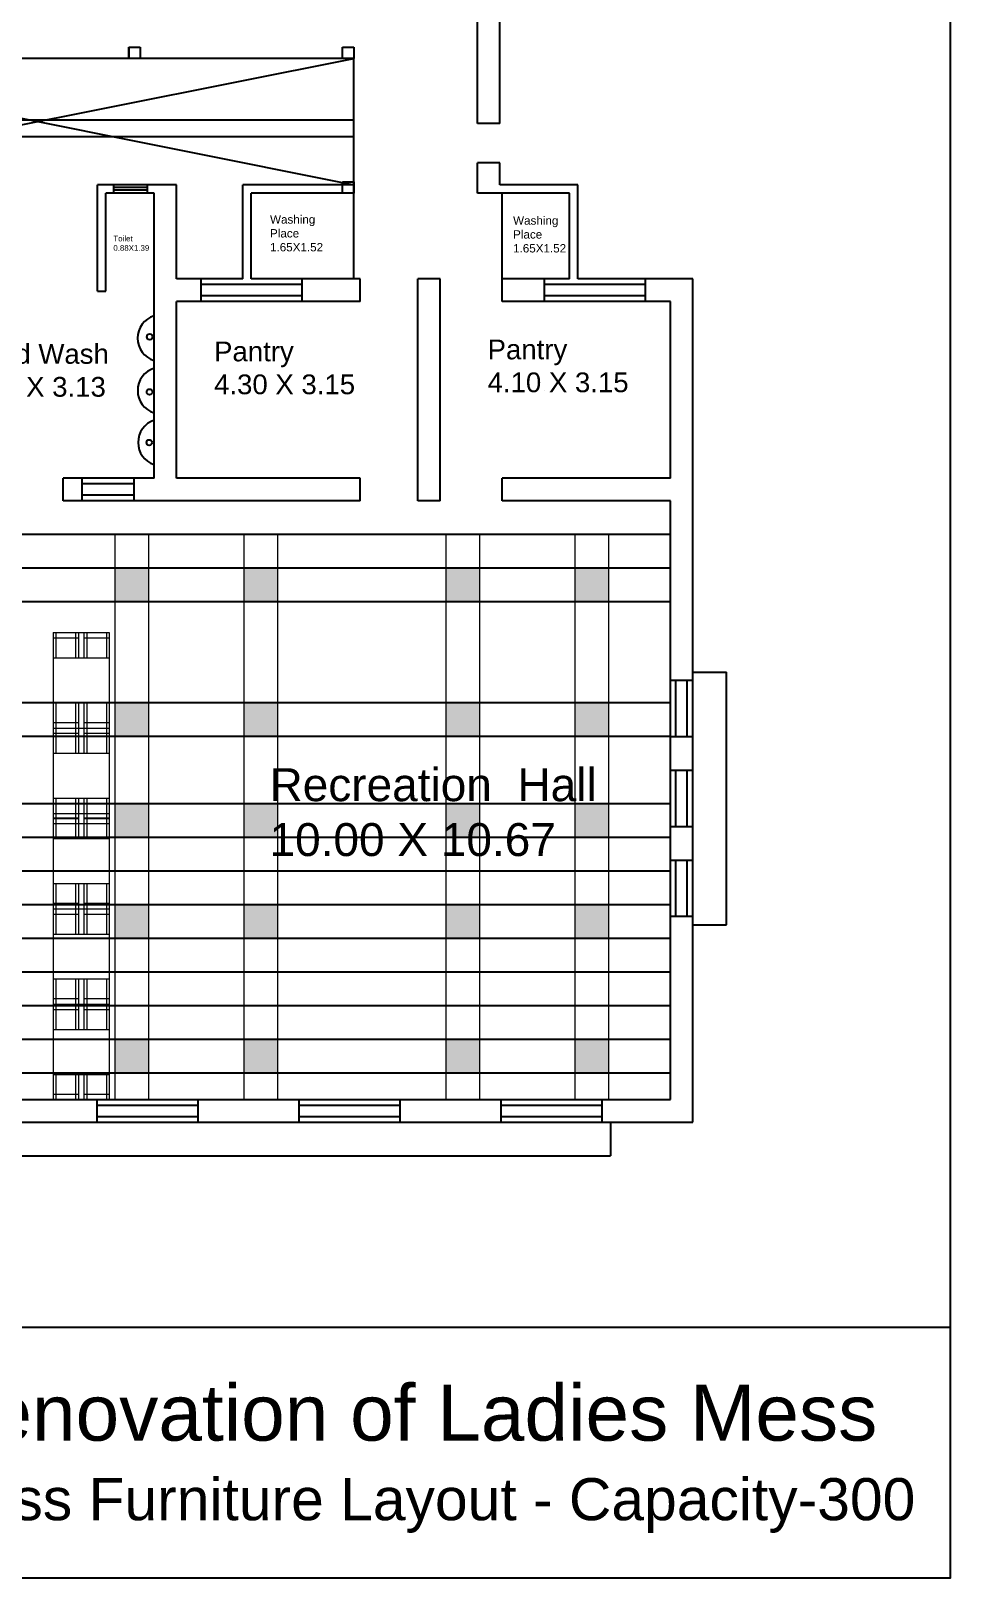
# Model space of a CAD drawing. Header units: inches. Extents: x 101 to 668, y -217 to 99.
# Drawn here: x 407.49 to 423.86, y -46.99 to -19.42 of the extents above; entities that cross this region are included whole.
import ezdxf

# ---------------------------------------------------------------- set-up
doc = ezdxf.new("R2010")
doc.units = ezdxf.units.IN
doc.header["$MEASUREMENT"] = 0
doc.layers.add('FUR', color=1, linetype='Continuous', lineweight=15)
doc.styles.get("Standard").update_dxf_attribs({"font": 'arial.ttf'})

msp = doc.modelspace()

# ---------------------------------------------------------------- hatches: boundary and pattern name
h = msp.add_hatch(color=256)
h.paths.add_polyline_path([(383.39012, -29.59264), (383.99012, -29.59264), (383.99012, -28.99264), (383.39012, -28.99264)])
h.paths.add_polyline_path([(385.69012, -29.59264), (386.29012, -29.59264), (386.29012, -28.99264), (385.69012, -28.99264)])
h.paths.add_polyline_path([(389.29012, -29.59264), (389.89012, -29.59264), (389.89012, -28.99264), (389.29012, -28.99264)])
h.paths.add_polyline_path([(391.59012, -29.59264), (392.19012, -29.59264), (392.19012, -28.99264), (391.59012, -28.99264)])
h.paths.add_polyline_path([(395.19012, -29.59264), (395.79012, -29.59264), (395.79012, -28.99264), (395.19012, -28.99264)])
h.paths.add_polyline_path([(397.49012, -29.59264), (398.09012, -29.59264), (398.09012, -28.99264), (397.49012, -28.99264)])
h.paths.add_polyline_path([(403.08012, -29.59264), (403.68012, -29.59264), (403.68012, -28.99264), (403.08012, -28.99264)])
h.paths.add_polyline_path([(405.38012, -29.59264), (405.98012, -29.59264), (405.98012, -28.99264), (405.38012, -28.99264)])
h.paths.add_polyline_path([(408.98012, -29.59264), (409.58012, -29.59264), (409.58012, -28.99264), (408.98012, -28.99264)])
h.paths.add_polyline_path([(411.88012, -29.59264), (411.88012, -28.99264), (411.28012, -28.99264), (411.28012, -29.59264)])
h.paths.add_polyline_path([(415.48012, -28.99264), (414.88012, -28.99264), (414.88012, -29.59264), (415.48012, -29.59264)])
h.paths.add_polyline_path([(417.18012, -29.59264), (417.78012, -29.59264), (417.78012, -28.99264), (417.18012, -28.99264)])
h = msp.add_hatch(color=256)
h.paths.add_polyline_path([(403.08012, -31.39264), (403.08012, -31.99264), (403.68012, -31.99264), (403.68012, -31.39264)])
h.paths.add_polyline_path([(403.08012, -33.19264), (403.08012, -33.79264), (403.68012, -33.79264), (403.68012, -33.19264)])
h.paths.add_polyline_path([(403.08012, -34.99264), (403.08012, -35.59264), (403.68012, -35.59264), (403.68012, -34.99264)])
h.paths.add_polyline_path([(403.68012, -37.39264), (403.08012, -37.39264), (403.08012, -37.99264), (403.68012, -37.99264)])
h.paths.add_polyline_path([(405.98012, -31.99264), (405.98012, -31.39264), (405.38012, -31.39264), (405.38012, -31.99264)])
h.paths.add_polyline_path([(405.98012, -33.19264), (405.38012, -33.19264), (405.38012, -33.79264), (405.98012, -33.79264)])
h.paths.add_polyline_path([(405.98012, -34.99264), (405.38012, -34.99264), (405.38012, -35.59264), (405.98012, -35.59264)])
h.paths.add_polyline_path([(405.98012, -37.99264), (405.98012, -37.39264), (405.38012, -37.39264), (405.38012, -37.99264)])
h.paths.add_polyline_path([(408.98012, -31.39264), (408.98012, -31.99264), (409.58012, -31.99264), (409.58012, -31.39264)])
h.paths.add_polyline_path([(409.58012, -33.79264), (409.58012, -33.19264), (408.98012, -33.19264), (408.98012, -33.79264)])
h.paths.add_polyline_path([(408.98012, -35.59264), (409.58012, -35.59264), (409.58012, -34.99264), (408.98012, -34.99264)])
h.paths.add_polyline_path([(408.98012, -37.99264), (409.58012, -37.99264), (409.58012, -37.39264), (408.98012, -37.39264)])
h.paths.add_polyline_path([(411.28012, -31.39264), (411.28012, -31.99264), (411.88012, -31.99264), (411.88012, -31.39264)])
h.paths.add_polyline_path([(415.48012, -31.39264), (414.88012, -31.39264), (414.88012, -31.99264), (415.48012, -31.99264)])
h.paths.add_polyline_path([(417.78012, -31.39264), (417.18012, -31.39264), (417.18012, -31.99264), (417.78012, -31.99264)])
h.paths.add_polyline_path([(411.28012, -33.79264), (411.88012, -33.79264), (411.88012, -33.19264), (411.28012, -33.19264)])
h.paths.add_polyline_path([(415.48012, -33.19264), (414.88012, -33.19264), (414.88012, -33.79264), (415.48012, -33.79264)], flags=16)
h.paths.add_polyline_path([(417.78012, -33.79264), (417.78012, -33.19264), (417.18012, -33.19264), (417.18012, -33.79264)])
h.paths.add_polyline_path([(411.28012, -34.99264), (411.28012, -35.59264), (411.88012, -35.59264), (411.88012, -34.99264)])
h.paths.add_polyline_path([(414.88012, -35.59264), (415.48012, -35.59264), (415.48012, -34.99264), (414.88012, -34.99264)])
h.paths.add_polyline_path([(417.18012, -35.59264), (417.78012, -35.59264), (417.78012, -34.99264), (417.18012, -34.99264)])
h.paths.add_polyline_path([(411.28012, -37.99264), (411.88012, -37.99264), (411.88012, -37.39264), (411.28012, -37.39264)])
h.paths.add_polyline_path([(414.88012, -37.99264), (415.48012, -37.99264), (415.48012, -37.39264), (414.88012, -37.39264)])
h.paths.add_polyline_path([(417.18012, -37.39264), (417.18012, -37.99264), (417.78012, -37.99264), (417.78012, -37.39264)])
h.paths.add_polyline_path([(411.59008, -32.41167), (417.59119, -32.41167), (417.59119, -34.2816), (411.59008, -34.2816)], flags=9)

# ---------------------------------------------------------------- linework, layer by layer
for p, q in [((415.44012, -21.07264), (415.44012, -18.07264)), ((415.84012, -21.07264), (415.84012, -18.07264)), ((409.23012, -19.71264), (409.23012, -19.91264)), ((409.23012, -19.91264), (409.23012, -19.71264)), ((409.23012, -19.71264), (409.43012, -19.71264)), ((409.43012, -19.71264), (409.43012, -19.91264)), ((413.04012, -19.91264), (413.04012, -19.71264)), ((413.04012, -19.71264), (413.24012, -19.71264)), ((413.24012, -19.71264), (413.24012, -19.91264)), ((413.24012, -19.91264), (401.99012, -19.91264)), ((401.99012, -19.91264), (413.24012, -22.16264)), ((401.99012, -22.16264), (413.24012, -19.91264)), ((409.43012, -19.91264), (409.23012, -19.91264)), ((413.24012, -19.91264), (413.04012, -19.91264)), ((413.24012, -23.84264), (413.24012, -19.91264)), ((413.24012, -21.01264), (401.99012, -21.01264)), ((415.84012, -21.07264), (415.44012, -21.07264)), ((413.24012, -21.31264), (401.99012, -21.31264)), ((415.84012, -21.77264), (415.44012, -21.77264)), ((415.44012, -22.31264), (415.44012, -21.77264)), ((415.84012, -22.16264), (415.84012, -21.77264)), ((410.08012, -22.16264), (408.67012, -22.16264)), ((408.67012, -24.06264), (408.67012, -22.16264)), ((409.68012, -22.31264), (408.82012, -22.31264)), ((408.82012, -24.06264), (408.82012, -22.31264)), ((408.96095, -22.31264), (408.96095, -22.16264)), ((409.56095, -22.21264), (408.96095, -22.21264)), ((409.56095, -22.26264), (408.96095, -22.26264)), ((409.56095, -22.31264), (409.56095, -22.16264)), ((409.68012, -27.39264), (409.68012, -22.31264)), ((410.08012, -23.84264), (410.08012, -22.16264)), ((413.24012, -22.16264), (411.26012, -22.16264)), ((411.26012, -23.84264), (411.26012, -22.16264)), ((413.24012, -22.31264), (411.41012, -22.31264)), ((411.41012, -23.84264), (411.41012, -22.31264)), ((413.04012, -22.31264), (413.04012, -22.11264)), ((413.04012, -22.11264), (413.24012, -22.11264)), ((413.24012, -22.31264), (413.04012, -22.31264)), ((413.24012, -22.11264), (413.24012, -22.31264)), ((417.08012, -22.31264), (415.44012, -22.31264)), ((417.23012, -22.16264), (415.84012, -22.16264)), ((415.88012, -24.24264), (415.88012, -22.31264)), ((417.08012, -23.84264), (417.08012, -22.31264)), ((417.23012, -23.84264), (417.23012, -22.16264)), ((409.68012, -27.39264), (409.68012, -23.84264)), ((411.26012, -23.84264), (410.08012, -23.84264)), ((410.51444, -23.84264), (410.51444, -24.24264)), ((411.41012, -23.94264), (410.51444, -23.94264)), ((413.35012, -23.84264), (411.41012, -23.84264)), ((412.31444, -23.94264), (411.41012, -23.94264)), ((412.31444, -23.84264), (412.31444, -24.24264)), ((413.35012, -24.24264), (413.35012, -23.84264)), ((414.38012, -27.79264), (414.38012, -23.84264)), ((414.78012, -23.84264), (414.38012, -23.84264)), ((414.78012, -27.79264), (414.78012, -23.84264)), ((417.08012, -23.84264), (415.88012, -23.84264)), ((416.63294, -23.84264), (416.63294, -24.24264)), ((417.08012, -23.94264), (416.63294, -23.94264)), ((418.43294, -23.94264), (417.08012, -23.94264)), ((419.28012, -23.84264), (417.23012, -23.84264)), ((418.43294, -23.84264), (418.43294, -24.24264)), ((419.28012, -38.86264), (419.28012, -23.84264)), ((408.67012, -24.06264), (408.82012, -24.06264)), ((410.08012, -27.39264), (410.08012, -24.24264)), ((413.35012, -24.24264), (410.08012, -24.24264)), ((412.31444, -24.14264), (410.51444, -24.14264)), ((418.88012, -24.24264), (415.88012, -24.24264)), ((418.43294, -24.14264), (416.63294, -24.14264)), ((418.88012, -27.39264), (418.88012, -24.24264)), ((416.63294, -25.82477), (416.63294, -25.82477)), ((408.06012, -27.79264), (408.06012, -27.39264)), ((409.68012, -27.39264), (408.06012, -27.39264)), ((408.39789, -27.79264), (408.39789, -27.39264)), ((409.32789, -27.49264), (408.39789, -27.49264)), ((409.32789, -27.79264), (409.32789, -27.39264)), ((413.35012, -27.39264), (410.08012, -27.39264)), ((413.35012, -27.79264), (413.35012, -27.39264)), ((415.88012, -27.79264), (415.88012, -27.39264)), ((418.88012, -27.39264), (415.88012, -27.39264)), ((413.35012, -27.79264), (408.06012, -27.79264)), ((409.32789, -27.69264), (408.39789, -27.69264)), ((414.78012, -27.79264), (414.38012, -27.79264)), ((418.88012, -27.79264), (415.88012, -27.79264)), ((418.88012, -38.46264), (418.88012, -27.79264)), ((418.88012, -28.39264), (382.29012, -28.39264)), ((418.88012, -28.99264), (382.29012, -28.99264)), ((418.88012, -29.59264), (382.29012, -29.59264)), ((419.28012, -30.84563), (419.88012, -30.84563)), ((419.88012, -35.34563), (419.88012, -30.84563)), ((419.28012, -30.99563), (418.88012, -30.99563)), ((418.98012, -31.99563), (418.98012, -30.99563)), ((419.18012, -31.99563), (419.18012, -30.99563)), ((418.88012, -31.39264), (382.29012, -31.39264)), ((418.88012, -31.99264), (382.29012, -31.99264)), ((418.88012, -31.99563), (419.28012, -31.99563)), ((418.88012, -32.59563), (419.28012, -32.59563)), ((418.98012, -33.59563), (418.98012, -32.59563)), ((419.18012, -33.59563), (419.18012, -32.59563)), ((418.88012, -33.19264), (382.29012, -33.19264)), ((418.88012, -33.59563), (419.28012, -33.59563)), ((418.88012, -33.79264), (382.29012, -33.79264)), ((418.88012, -34.39264), (382.29012, -34.39264)), ((418.88012, -34.19563), (419.28012, -34.19563)), ((418.98012, -35.19563), (418.98012, -34.19563)), ((419.18012, -35.19563), (419.18012, -34.19563)), ((418.88012, -34.99264), (382.29012, -34.99264)), ((418.88012, -35.19563), (419.28012, -35.19563)), ((419.28012, -35.34563), (419.88012, -35.34563)), ((418.88012, -35.59264), (382.29012, -35.59264)), ((418.88012, -36.19264), (382.29012, -36.19264)), ((418.88012, -36.79264), (382.29012, -36.79264)), ((418.88012, -37.39264), (382.29012, -37.39264)), ((418.88012, -37.99264), (382.29012, -37.99264)), ((401.33512, -38.46264), (418.88012, -38.46264)), ((408.66012, -38.46264), (408.66012, -38.86264)), ((408.66012, -38.46264), (408.66012, -38.86264)), ((408.66012, -38.56264), (410.46012, -38.56264)), ((410.46012, -38.46264), (410.46012, -38.86264)), ((412.26012, -38.46264), (412.26012, -38.86264)), ((412.26012, -38.46264), (412.26012, -38.86264)), ((412.26012, -38.56264), (414.06012, -38.56264)), ((414.06012, -38.46264), (414.06012, -38.86264)), ((415.86012, -38.46264), (415.86012, -38.86264)), ((415.86012, -38.46264), (415.86012, -38.86264)), ((415.86012, -38.56264), (417.66012, -38.56264)), ((417.66012, -38.46264), (417.66012, -38.86264)), ((408.66012, -38.76264), (410.46012, -38.76264)), ((412.26012, -38.76264), (414.06012, -38.76264)), ((415.86012, -38.76264), (417.66012, -38.76264)), ((403.26012, -38.86264), (419.28012, -38.86264)), ((417.81012, -38.86264), (417.81012, -39.46264)), ((404.91012, -39.46264), (417.81012, -39.46264)), ((404.89297, -42.51697), (423.86391, -42.51697))]:
    msp.add_line(p, q)
msp.add_lwpolyline([(376.35939, -9.31179), (423.86391, -9.31179), (423.86391, -46.98508), (376.35939, -46.98508)], close=True)
for centre in [(409.60144, -24.87373), (409.59879, -25.85522), (409.59471, -26.75658)]:
    msp.add_circle(centre, 0.051)
for centre, start, end in [((409.80089, -24.89657), 106.899334, 253.100666), ((409.80321, -25.83059), 107.234638, 252.765362), ((409.80999, -26.75449), 108.215556, 251.784444)]:
    msp.add_arc(centre, 0.41545, start, end)
at = {"layer": 'FUR', "lineweight": 20}
for p, q in [((408.98012, -28.39264), (408.98012, -38.46264)), ((409.58012, -28.39264), (409.58012, -38.46264)), ((411.28012, -28.39264), (411.28012, -38.46264)), ((411.88012, -28.39264), (411.88012, -38.46264)), ((414.88012, -28.39264), (414.88012, -38.46264)), ((415.48012, -28.39264), (415.48012, -38.46264)), ((417.18012, -28.39264), (417.18012, -38.46264)), ((417.78012, -28.39264), (417.78012, -38.46264)), ((407.88012, -30.14264), (407.88012, -31.84264)), ((407.88012, -30.14264), (408.33012, -30.14264)), ((407.88012, -30.14264), (408.88012, -30.14264)), ((407.88012, -30.14264), (407.88012, -31.84264)), ((407.88012, -30.14264), (408.33012, -30.14264)), ((407.88012, -30.14264), (408.88012, -30.14264)), ((408.33012, -30.24264), (407.88012, -30.24264)), ((408.33012, -30.24264), (407.88012, -30.24264)), ((407.93012, -30.14264), (407.93012, -30.59264)), ((407.93012, -30.14264), (407.93012, -30.59264)), ((408.28012, -30.14264), (408.28012, -30.59264)), ((408.28012, -30.14264), (408.28012, -30.59264)), ((408.33012, -30.14264), (408.33012, -30.59264)), ((408.33012, -30.14264), (408.33012, -30.59264)), ((408.43012, -30.14264), (408.88012, -30.14264)), ((408.43012, -30.14264), (408.43012, -30.59264)), ((408.43012, -30.14264), (408.88012, -30.14264)), ((408.43012, -30.14264), (408.43012, -30.59264)), ((408.88012, -30.24264), (408.43012, -30.24264)), ((408.88012, -30.24264), (408.43012, -30.24264)), ((408.48012, -30.14264), (408.48012, -30.59264)), ((408.48012, -30.14264), (408.48012, -30.59264)), ((408.83012, -30.14264), (408.83012, -30.59264)), ((408.83012, -30.14264), (408.83012, -30.59264)), ((408.88012, -30.14264), (408.88012, -30.59264)), ((408.88012, -30.14264), (408.88012, -31.39264)), ((408.88012, -30.14264), (408.88012, -30.59264)), ((408.88012, -30.14264), (408.88012, -31.39264)), ((418.88012, -30.14264), (418.88012, -30.59264)), ((418.88012, -30.14264), (418.88012, -31.39264)), ((418.88012, -30.14264), (418.88012, -30.59264)), ((418.88012, -30.14264), (418.88012, -31.39264)), ((407.88012, -30.59264), (408.43012, -30.59264)), ((407.88012, -30.59264), (408.43012, -30.59264)), ((408.43012, -30.39264), (408.43012, -30.59264)), ((408.43012, -30.39264), (408.43012, -30.59264)), ((408.43012, -30.59264), (408.88012, -30.59264)), ((408.43012, -30.59264), (408.88012, -30.59264)), ((407.88012, -31.39264), (408.43012, -31.39264)), ((407.88012, -31.39264), (408.43012, -31.39264)), ((407.93012, -31.39264), (407.93012, -31.84264)), ((407.93012, -31.39264), (407.93012, -31.84264)), ((408.28012, -31.39264), (408.28012, -31.84264)), ((408.28012, -31.39264), (408.28012, -31.84264)), ((408.33012, -31.39264), (408.33012, -31.84264)), ((408.33012, -31.39264), (408.33012, -31.84264)), ((408.43012, -31.39264), (408.88012, -31.39264)), ((408.43012, -31.39264), (408.43012, -31.84264)), ((408.43012, -31.39264), (408.88012, -31.39264)), ((408.43012, -31.39264), (408.43012, -31.84264)), ((408.48012, -31.39264), (408.48012, -31.84264)), ((408.48012, -31.39264), (408.48012, -31.84264)), ((408.83012, -31.39264), (408.83012, -31.84264)), ((408.83012, -31.39264), (408.83012, -31.84264)), ((408.88012, -31.39264), (408.88012, -31.84264)), ((408.88012, -31.39264), (408.88012, -31.84264)), ((408.88012, -31.39264), (408.88012, -31.84264)), ((408.88012, -31.39264), (408.88012, -31.84264)), ((418.88012, -31.39264), (418.88012, -31.84264)), ((418.88012, -31.39264), (418.88012, -31.84264)), ((418.88012, -31.39264), (418.88012, -31.84264)), ((418.88012, -31.39264), (418.88012, -31.84264)), ((407.88012, -31.74264), (408.33012, -31.74264)), ((407.88012, -31.74264), (408.33012, -31.74264)), ((407.88012, -31.84264), (408.33012, -31.84264)), ((407.88012, -31.84264), (408.88012, -31.84264)), ((407.88012, -31.84264), (408.33012, -31.84264)), ((407.88012, -31.84264), (408.88012, -31.84264)), ((407.88012, -31.84264), (407.88012, -33.54264)), ((407.88012, -31.84264), (407.88012, -33.54264)), ((407.88012, -31.84264), (408.33012, -31.84264)), ((407.88012, -31.84264), (408.88012, -31.84264)), ((408.33012, -31.94264), (407.88012, -31.94264)), ((407.93012, -31.84264), (407.93012, -32.29264)), ((408.28012, -31.84264), (408.28012, -32.29264)), ((408.33012, -31.84264), (408.33012, -32.29264)), ((408.43012, -31.74264), (408.88012, -31.74264)), ((408.43012, -31.74264), (408.88012, -31.74264)), ((408.43012, -31.84264), (408.88012, -31.84264)), ((408.43012, -31.84264), (408.43012, -32.29264)), ((408.88012, -31.94264), (408.43012, -31.94264)), ((408.48012, -31.84264), (408.48012, -32.29264)), ((408.53012, -31.84264), (408.88012, -31.84264)), ((408.53012, -31.84264), (408.88012, -31.84264)), ((408.83012, -31.84264), (408.83012, -32.29264)), ((408.88012, -31.84264), (408.88012, -32.29264)), ((408.88012, -31.84264), (408.88012, -33.09264)), ((418.88012, -31.84264), (418.88012, -32.29264)), ((418.88012, -31.84264), (418.88012, -33.09264)), ((408.43012, -32.09264), (408.43012, -32.29264)), ((407.88012, -32.29264), (408.43012, -32.29264)), ((408.43012, -32.29264), (408.88012, -32.29264)), ((407.88012, -33.09264), (408.43012, -33.09264)), ((407.93012, -33.09264), (407.93012, -33.54264)), ((408.28012, -33.09264), (408.28012, -33.54264)), ((408.33012, -33.09264), (408.33012, -33.54264)), ((408.43012, -33.09264), (408.88012, -33.09264)), ((408.43012, -33.09264), (408.43012, -33.54264)), ((408.48012, -33.09264), (408.48012, -33.54264)), ((408.83012, -33.09264), (408.83012, -33.54264)), ((408.88012, -33.09264), (408.88012, -33.54264)), ((408.88012, -33.09264), (408.88012, -33.54264)), ((418.88012, -33.09264), (418.88012, -33.54264)), ((418.88012, -33.09264), (418.88012, -33.54264)), ((407.88012, -33.36264), (407.88012, -35.06264)), ((407.88012, -33.36264), (408.33012, -33.36264)), ((407.88012, -33.36264), (408.88012, -33.36264)), ((407.88012, -33.36264), (407.88012, -35.06264)), ((407.88012, -33.36264), (408.33012, -33.36264)), ((407.88012, -33.36264), (408.88012, -33.36264)), ((407.88012, -33.44264), (408.33012, -33.44264)), ((408.33012, -33.46264), (407.88012, -33.46264)), ((408.33012, -33.46264), (407.88012, -33.46264)), ((407.88012, -33.54264), (408.33012, -33.54264)), ((407.88012, -33.54264), (408.88012, -33.54264)), ((407.93012, -33.36264), (407.93012, -33.81264)), ((407.93012, -33.36264), (407.93012, -33.81264)), ((408.28012, -33.36264), (408.28012, -33.81264)), ((408.28012, -33.36264), (408.28012, -33.81264)), ((408.33012, -33.36264), (408.33012, -33.81264)), ((408.33012, -33.36264), (408.33012, -33.81264)), ((408.43012, -33.36264), (408.88012, -33.36264)), ((408.43012, -33.36264), (408.43012, -33.81264)), ((408.43012, -33.36264), (408.88012, -33.36264)), ((408.43012, -33.36264), (408.43012, -33.81264)), ((408.43012, -33.44264), (408.88012, -33.44264)), ((408.88012, -33.46264), (408.43012, -33.46264)), ((408.88012, -33.46264), (408.43012, -33.46264)), ((408.43012, -33.61264), (408.43012, -33.81264)), ((408.43012, -33.61264), (408.43012, -33.81264)), ((408.48012, -33.36264), (408.48012, -33.81264)), ((408.48012, -33.36264), (408.48012, -33.81264)), ((408.53012, -33.54264), (408.88012, -33.54264)), ((408.83012, -33.36264), (408.83012, -33.81264)), ((408.83012, -33.36264), (408.83012, -33.81264)), ((408.88012, -33.36264), (408.88012, -33.81264)), ((408.88012, -33.36264), (408.88012, -34.61264)), ((408.88012, -33.36264), (408.88012, -33.81264)), ((408.88012, -33.36264), (408.88012, -34.61264)), ((407.88012, -33.81264), (408.43012, -33.81264)), ((407.88012, -33.81264), (408.43012, -33.81264)), ((408.43012, -33.81264), (408.88012, -33.81264)), ((408.43012, -33.81264), (408.88012, -33.81264)), ((407.88012, -34.61264), (408.43012, -34.61264)), ((407.88012, -34.61264), (408.43012, -34.61264)), ((407.93012, -34.61264), (407.93012, -35.06264)), ((407.93012, -34.61264), (407.93012, -35.06264)), ((408.28012, -34.61264), (408.28012, -35.06264)), ((408.28012, -34.61264), (408.28012, -35.06264)), ((408.33012, -34.61264), (408.33012, -35.06264)), ((408.33012, -34.61264), (408.33012, -35.06264)), ((408.43012, -34.61264), (408.88012, -34.61264)), ((408.43012, -34.61264), (408.43012, -35.06264)), ((408.43012, -34.61264), (408.88012, -34.61264)), ((408.43012, -34.61264), (408.43012, -35.06264)), ((408.48012, -34.61264), (408.48012, -35.06264)), ((408.48012, -34.61264), (408.48012, -35.06264)), ((408.83012, -34.61264), (408.83012, -35.06264)), ((408.83012, -34.61264), (408.83012, -35.06264)), ((408.88012, -34.61264), (408.88012, -35.06264)), ((408.88012, -34.61264), (408.88012, -35.06264)), ((408.88012, -34.61264), (408.88012, -35.06264)), ((408.88012, -34.61264), (408.88012, -35.06264)), ((407.88012, -34.96264), (408.33012, -34.96264)), ((407.88012, -34.96264), (408.33012, -34.96264)), ((408.43012, -34.96264), (408.88012, -34.96264)), ((408.43012, -34.96264), (408.88012, -34.96264)), ((407.88012, -35.06264), (407.88012, -36.76264)), ((407.88012, -35.06264), (407.88012, -36.76264)), ((407.88012, -35.06264), (408.33012, -35.06264)), ((407.88012, -35.06264), (408.88012, -35.06264)), ((407.88012, -35.06264), (408.33012, -35.06264)), ((407.88012, -35.06264), (408.88012, -35.06264)), ((407.88012, -35.06264), (408.33012, -35.06264)), ((407.88012, -35.06264), (408.88012, -35.06264)), ((407.88012, -35.06264), (408.33012, -35.06264)), ((407.88012, -35.06264), (408.88012, -35.06264)), ((408.33012, -35.16264), (407.88012, -35.16264)), ((407.93012, -35.06264), (407.93012, -35.51264)), ((408.28012, -35.06264), (408.28012, -35.51264)), ((408.33012, -35.06264), (408.33012, -35.51264)), ((408.43012, -35.06264), (408.88012, -35.06264)), ((408.43012, -35.06264), (408.43012, -35.51264)), ((408.43012, -35.06264), (408.88012, -35.06264)), ((408.88012, -35.16264), (408.43012, -35.16264)), ((408.48012, -35.06264), (408.48012, -35.51264)), ((408.53012, -35.06264), (408.88012, -35.06264)), ((408.53012, -35.06264), (408.88012, -35.06264)), ((408.83012, -35.06264), (408.83012, -35.51264)), ((408.88012, -35.06264), (408.88012, -35.51264)), ((408.88012, -35.06264), (408.88012, -36.31264)), ((418.88012, -35.06264), (418.88012, -35.51264)), ((418.88012, -35.06264), (418.88012, -36.31264)), ((407.88012, -35.51264), (408.43012, -35.51264)), ((408.43012, -35.31264), (408.43012, -35.51264)), ((408.43012, -35.51264), (408.88012, -35.51264)), ((407.88012, -36.31264), (408.43012, -36.31264)), ((407.93012, -36.31264), (407.93012, -36.76264)), ((408.28012, -36.31264), (408.28012, -36.76264)), ((408.33012, -36.31264), (408.33012, -36.76264)), ((408.43012, -36.31264), (408.88012, -36.31264)), ((408.43012, -36.31264), (408.43012, -36.76264)), ((408.48012, -36.31264), (408.48012, -36.76264)), ((408.83012, -36.31264), (408.83012, -36.76264)), ((408.88012, -36.31264), (408.88012, -36.76264)), ((408.88012, -36.31264), (408.88012, -36.76264)), ((418.88012, -36.31264), (418.88012, -36.76264)), ((418.88012, -36.31264), (418.88012, -36.76264)), ((407.88012, -36.66264), (408.33012, -36.66264)), ((407.88012, -36.76264), (408.33012, -36.76264)), ((407.88012, -36.76264), (408.88012, -36.76264)), ((407.88012, -36.76264), (407.88012, -38.46264)), ((407.88012, -36.76264), (407.88012, -38.46264)), ((407.88012, -36.76264), (408.33012, -36.76264)), ((407.88012, -36.76264), (408.88012, -36.76264)), ((408.33012, -36.86264), (407.88012, -36.86264)), ((407.93012, -36.76264), (407.93012, -37.21264)), ((408.28012, -36.76264), (408.28012, -37.21264)), ((408.33012, -36.76264), (408.33012, -37.21264)), ((408.43012, -36.66264), (408.88012, -36.66264)), ((408.43012, -36.76264), (408.88012, -36.76264)), ((408.43012, -36.76264), (408.43012, -37.21264)), ((408.88012, -36.86264), (408.43012, -36.86264)), ((408.48012, -36.76264), (408.48012, -37.21264)), ((408.53012, -36.76264), (408.88012, -36.76264)), ((408.83012, -36.76264), (408.83012, -37.21264)), ((408.88012, -36.76264), (408.88012, -37.21264)), ((408.88012, -36.76264), (408.88012, -38.01264)), ((418.88012, -36.76264), (418.88012, -37.21264)), ((418.88012, -36.76264), (418.88012, -38.01264)), ((408.43012, -37.01264), (408.43012, -37.21264)), ((407.88012, -37.21264), (408.43012, -37.21264)), ((408.43012, -37.21264), (408.88012, -37.21264)), ((407.88012, -38.01264), (408.43012, -38.01264)), ((407.93012, -38.01264), (407.93012, -38.46264)), ((408.28012, -38.01264), (408.28012, -38.46264)), ((408.33012, -38.01264), (408.33012, -38.46264)), ((408.43012, -38.01264), (408.88012, -38.01264)), ((408.43012, -38.01264), (408.43012, -38.46264)), ((408.48012, -38.01264), (408.48012, -38.46264)), ((408.83012, -38.01264), (408.83012, -38.46264)), ((408.88012, -38.01264), (408.88012, -38.46264)), ((408.88012, -38.01264), (408.88012, -38.46264)), ((418.88012, -38.01264), (418.88012, -38.46264)), ((418.88012, -38.01264), (418.88012, -38.46264)), ((407.88012, -38.36264), (408.33012, -38.36264)), ((408.43012, -38.36264), (408.88012, -38.36264))]:
    msp.add_line(p, q, dxfattribs=at)

# ---------------------------------------------------------------- texts
at = {"attachment_point": 1}
for s, insert, char_height, width in [('Washing \\PPlace\\P1.65X1.52', (411.74624, -22.7075), 0.14837, 2.729872), ('Washing \\PPlace\\P1.65X1.52', (416.07748, -22.72704), 0.14837, 2.729872), ('Toilet\\P0.88X1.39', (408.95439, -23.07228), 0.100473, 2.729872), ('Hand Wash\\P4.30 X 3.13', (406.30684, -25.00161), 0.351739, 8.6047683), ('Pantry\\P4.30 X 3.15', (410.74857, -24.95769), 0.351739, 8.6047683), ('Pantry\\P4.10 X 3.15', (415.62279, -24.92182), 0.351739, 8.6047683), ('Recreation  Hall\\P10.00 X 10.67 ', (411.73673, -32.55832), 0.5865869, 8.6047683), ('Renovation of Ladies Mess\\P{\\H0.75x;Mess Furniture Layout - Capacity-300}', (405.71847, -43.53783), 1, 23.1967534)]:
    msp.add_mtext(s, dxfattribs=dict(at, insert=insert, char_height=char_height, width=width))

doc.saveas('drawing.dxf')
